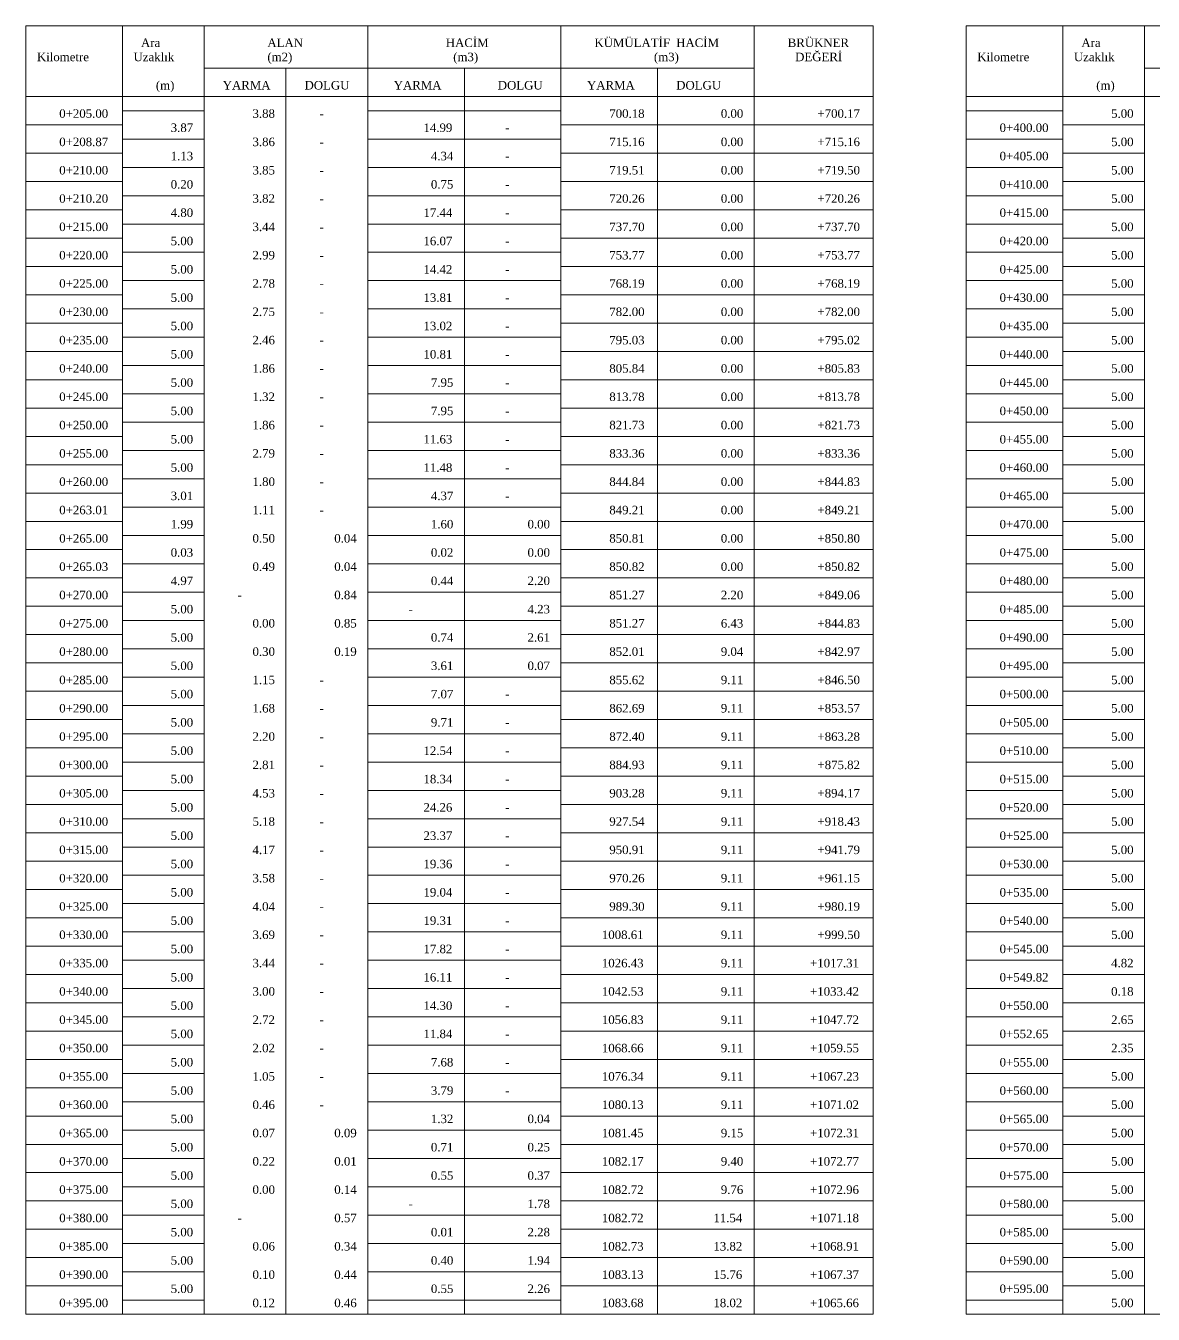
# Model space of a CAD drawing. Header units: metres. Extents: x 478603 to 489313, y 4282657 to 4289463.
# Drawn here: x 485278.1 to 485477.2, y 4283107.7 to 4283335.2 of the extents above; entities that cross this region are included whole.
import ezdxf

# ---------------------------------------------------------------- set-up
doc = ezdxf.new("R2010")
doc.units = ezdxf.units.M
for name, color, linetype, lineweight in [('TB_C', 96, 'Continuous', 0), ('TB_M', 18, 'Continuous', 0), ('TB_R', 1, 'Continuous', 0)]:
    doc.layers.add(name, color=color, linetype=linetype, lineweight=lineweight)
doc.styles.get("Standard").update_dxf_attribs({"font": 'times.ttf'})

msp = doc.modelspace()

# ---------------------------------------------------------------- linework, layer by layer
at = {"layer": 'TB_C'}
for p, q in [((485278.1, 4283335.15), (485427.73, 4283335.15)), ((485278.1, 4283335.15), (485278.1, 4283107.65)), ((485295.16, 4283335.15), (485295.16, 4283107.65)), ((485309.6, 4283335.15), (485309.6, 4283107.65)), ((485338.48, 4283335.15), (485338.48, 4283107.65)), ((485372.6, 4283335.15), (485372.6, 4283107.65)), ((485406.73, 4283335.15), (485406.73, 4283107.65)), ((485427.73, 4283335.15), (485427.73, 4283107.65)), ((485444.13, 4283335.15), (485593.76, 4283335.15)), ((485444.13, 4283335.15), (485444.13, 4283107.65)), ((485461.19, 4283335.15), (485461.19, 4283107.65)), ((485475.63, 4283335.15), (485475.63, 4283107.65)), ((485309.6, 4283327.65), (485406.73, 4283327.65)), ((485324.04, 4283327.65), (485324.04, 4283107.65)), ((485355.54, 4283327.65), (485355.54, 4283107.65)), ((485389.66, 4283327.65), (485389.66, 4283107.65)), ((485475.63, 4283327.65), (485572.76, 4283327.65)), ((485278.1, 4283322.65), (485427.73, 4283322.65)), ((485444.13, 4283322.65), (485593.76, 4283322.65)), ((485295.16, 4283320.15), (485309.6, 4283320.15)), ((485338.48, 4283320.15), (485372.6, 4283320.15)), ((485444.13, 4283320.15), (485461.19, 4283320.15)), ((485278.1, 4283317.65), (485295.16, 4283317.65)), ((485372.6, 4283317.65), (485427.73, 4283317.65)), ((485461.19, 4283317.65), (485475.63, 4283317.65)), ((485295.16, 4283315.15), (485309.6, 4283315.15)), ((485338.48, 4283315.15), (485372.6, 4283315.15)), ((485444.13, 4283315.15), (485461.19, 4283315.15)), ((485278.1, 4283312.65), (485295.16, 4283312.65)), ((485372.6, 4283312.65), (485427.73, 4283312.65)), ((485461.19, 4283312.65), (485475.63, 4283312.65)), ((485295.16, 4283310.15), (485309.6, 4283310.15)), ((485338.48, 4283310.15), (485372.6, 4283310.15)), ((485444.13, 4283310.15), (485461.19, 4283310.15)), ((485278.1, 4283307.65), (485295.16, 4283307.65)), ((485372.6, 4283307.65), (485427.73, 4283307.65)), ((485461.19, 4283307.65), (485475.63, 4283307.65)), ((485295.16, 4283305.15), (485309.6, 4283305.15)), ((485338.48, 4283305.15), (485372.6, 4283305.15)), ((485444.13, 4283305.15), (485461.19, 4283305.15)), ((485278.1, 4283302.65), (485295.16, 4283302.65)), ((485372.6, 4283302.65), (485427.73, 4283302.65)), ((485461.19, 4283302.65), (485475.63, 4283302.65)), ((485295.16, 4283300.15), (485309.6, 4283300.15)), ((485338.48, 4283300.15), (485372.6, 4283300.15)), ((485444.13, 4283300.15), (485461.19, 4283300.15)), ((485278.1, 4283297.65), (485295.16, 4283297.65)), ((485372.6, 4283297.65), (485427.73, 4283297.65)), ((485461.19, 4283297.65), (485475.63, 4283297.65)), ((485295.16, 4283295.15), (485309.6, 4283295.15)), ((485338.48, 4283295.15), (485372.6, 4283295.15)), ((485444.13, 4283295.15), (485461.19, 4283295.15)), ((485278.1, 4283292.65), (485295.16, 4283292.65)), ((485372.6, 4283292.65), (485427.73, 4283292.65)), ((485461.19, 4283292.65), (485475.63, 4283292.65)), ((485295.16, 4283290.15), (485309.6, 4283290.15)), ((485338.48, 4283290.15), (485372.6, 4283290.15)), ((485444.13, 4283290.15), (485461.19, 4283290.15)), ((485278.1, 4283287.65), (485295.16, 4283287.65)), ((485372.6, 4283287.65), (485427.73, 4283287.65)), ((485461.19, 4283287.65), (485475.63, 4283287.65)), ((485295.16, 4283285.15), (485309.6, 4283285.15)), ((485338.48, 4283285.15), (485372.6, 4283285.15)), ((485444.13, 4283285.15), (485461.19, 4283285.15)), ((485278.1, 4283282.65), (485295.16, 4283282.65)), ((485372.6, 4283282.65), (485427.73, 4283282.65)), ((485461.19, 4283282.65), (485475.63, 4283282.65)), ((485295.16, 4283280.15), (485309.6, 4283280.15)), ((485338.48, 4283280.15), (485372.6, 4283280.15)), ((485444.13, 4283280.15), (485461.19, 4283280.15)), ((485278.1, 4283277.65), (485295.16, 4283277.65)), ((485372.6, 4283277.65), (485427.73, 4283277.65)), ((485461.19, 4283277.65), (485475.63, 4283277.65)), ((485295.16, 4283275.15), (485309.6, 4283275.15)), ((485338.48, 4283275.15), (485372.6, 4283275.15)), ((485444.13, 4283275.15), (485461.19, 4283275.15)), ((485278.1, 4283272.65), (485295.16, 4283272.65)), ((485372.6, 4283272.65), (485427.73, 4283272.65)), ((485461.19, 4283272.65), (485475.63, 4283272.65)), ((485295.16, 4283270.15), (485309.6, 4283270.15)), ((485338.48, 4283270.15), (485372.6, 4283270.15)), ((485444.13, 4283270.15), (485461.19, 4283270.15)), ((485278.1, 4283267.65), (485295.16, 4283267.65)), ((485372.6, 4283267.65), (485427.73, 4283267.65)), ((485461.19, 4283267.65), (485475.63, 4283267.65)), ((485295.16, 4283265.15), (485309.6, 4283265.15)), ((485338.48, 4283265.15), (485372.6, 4283265.15)), ((485444.13, 4283265.15), (485461.19, 4283265.15)), ((485278.1, 4283262.65), (485295.16, 4283262.65)), ((485372.6, 4283262.65), (485427.73, 4283262.65)), ((485461.19, 4283262.65), (485475.63, 4283262.65)), ((485295.16, 4283260.15), (485309.6, 4283260.15)), ((485338.48, 4283260.15), (485372.6, 4283260.15)), ((485444.13, 4283260.15), (485461.19, 4283260.15)), ((485278.1, 4283257.65), (485295.16, 4283257.65)), ((485372.6, 4283257.65), (485427.73, 4283257.65)), ((485461.19, 4283257.65), (485475.63, 4283257.65)), ((485295.16, 4283255.15), (485309.6, 4283255.15)), ((485338.48, 4283255.15), (485372.6, 4283255.15)), ((485444.13, 4283255.15), (485461.19, 4283255.15)), ((485278.1, 4283252.65), (485295.16, 4283252.65)), ((485372.6, 4283252.65), (485427.73, 4283252.65)), ((485461.19, 4283252.65), (485475.63, 4283252.65)), ((485295.16, 4283250.15), (485309.6, 4283250.15)), ((485338.48, 4283250.15), (485372.6, 4283250.15)), ((485444.13, 4283250.15), (485461.19, 4283250.15)), ((485278.1, 4283247.65), (485295.16, 4283247.65)), ((485372.6, 4283247.65), (485427.73, 4283247.65)), ((485461.19, 4283247.65), (485475.63, 4283247.65)), ((485295.16, 4283245.15), (485309.6, 4283245.15)), ((485338.48, 4283245.15), (485372.6, 4283245.15)), ((485444.13, 4283245.15), (485461.19, 4283245.15)), ((485278.1, 4283242.65), (485295.16, 4283242.65)), ((485372.6, 4283242.65), (485427.73, 4283242.65)), ((485461.19, 4283242.65), (485475.63, 4283242.65)), ((485295.16, 4283240.15), (485309.6, 4283240.15)), ((485338.48, 4283240.15), (485372.6, 4283240.15)), ((485444.13, 4283240.15), (485461.19, 4283240.15)), ((485278.1, 4283237.65), (485295.16, 4283237.65)), ((485372.6, 4283237.65), (485427.73, 4283237.65)), ((485461.19, 4283237.65), (485475.63, 4283237.65)), ((485295.16, 4283235.15), (485309.6, 4283235.15)), ((485338.48, 4283235.15), (485372.6, 4283235.15)), ((485444.13, 4283235.15), (485461.19, 4283235.15)), ((485278.1, 4283232.65), (485295.16, 4283232.65)), ((485372.6, 4283232.65), (485427.73, 4283232.65)), ((485461.19, 4283232.65), (485475.63, 4283232.65)), ((485295.16, 4283230.15), (485309.6, 4283230.15)), ((485338.48, 4283230.15), (485372.6, 4283230.15)), ((485444.13, 4283230.15), (485461.19, 4283230.15)), ((485278.1, 4283227.65), (485295.16, 4283227.65)), ((485372.6, 4283227.65), (485427.73, 4283227.65)), ((485461.19, 4283227.65), (485475.63, 4283227.65)), ((485295.16, 4283225.15), (485309.6, 4283225.15)), ((485338.48, 4283225.15), (485372.6, 4283225.15)), ((485444.13, 4283225.15), (485461.19, 4283225.15)), ((485278.1, 4283222.65), (485295.16, 4283222.65)), ((485372.6, 4283222.65), (485427.73, 4283222.65)), ((485461.19, 4283222.65), (485475.63, 4283222.65)), ((485295.16, 4283220.15), (485309.6, 4283220.15)), ((485338.48, 4283220.15), (485372.6, 4283220.15)), ((485444.13, 4283220.15), (485461.19, 4283220.15)), ((485278.1, 4283217.65), (485295.16, 4283217.65)), ((485372.6, 4283217.65), (485427.73, 4283217.65)), ((485461.19, 4283217.65), (485475.63, 4283217.65)), ((485295.16, 4283215.15), (485309.6, 4283215.15)), ((485338.48, 4283215.15), (485372.6, 4283215.15)), ((485444.13, 4283215.15), (485461.19, 4283215.15)), ((485278.1, 4283212.65), (485295.16, 4283212.65)), ((485372.6, 4283212.65), (485427.73, 4283212.65)), ((485461.19, 4283212.65), (485475.63, 4283212.65)), ((485295.16, 4283210.15), (485309.6, 4283210.15)), ((485338.48, 4283210.15), (485372.6, 4283210.15)), ((485444.13, 4283210.15), (485461.19, 4283210.15)), ((485278.1, 4283207.65), (485295.16, 4283207.65)), ((485372.6, 4283207.65), (485427.73, 4283207.65)), ((485461.19, 4283207.65), (485475.63, 4283207.65)), ((485295.16, 4283205.15), (485309.6, 4283205.15)), ((485338.48, 4283205.15), (485372.6, 4283205.15)), ((485444.13, 4283205.15), (485461.19, 4283205.15)), ((485278.1, 4283202.65), (485295.16, 4283202.65)), ((485372.6, 4283202.65), (485427.73, 4283202.65)), ((485461.19, 4283202.65), (485475.63, 4283202.65)), ((485295.16, 4283200.15), (485309.6, 4283200.15)), ((485338.48, 4283200.15), (485372.6, 4283200.15)), ((485444.13, 4283200.15), (485461.19, 4283200.15)), ((485278.1, 4283197.65), (485295.16, 4283197.65)), ((485372.6, 4283197.65), (485427.73, 4283197.65)), ((485461.19, 4283197.65), (485475.63, 4283197.65)), ((485295.16, 4283195.15), (485309.6, 4283195.15)), ((485338.48, 4283195.15), (485372.6, 4283195.15)), ((485444.13, 4283195.15), (485461.19, 4283195.15)), ((485278.1, 4283192.65), (485295.16, 4283192.65)), ((485372.6, 4283192.65), (485427.73, 4283192.65)), ((485461.19, 4283192.65), (485475.63, 4283192.65)), ((485295.16, 4283190.15), (485309.6, 4283190.15)), ((485338.48, 4283190.15), (485372.6, 4283190.15)), ((485444.13, 4283190.15), (485461.19, 4283190.15)), ((485278.1, 4283187.65), (485295.16, 4283187.65)), ((485372.6, 4283187.65), (485427.73, 4283187.65)), ((485461.19, 4283187.65), (485475.63, 4283187.65)), ((485295.16, 4283185.15), (485309.6, 4283185.15)), ((485338.48, 4283185.15), (485372.6, 4283185.15)), ((485444.13, 4283185.15), (485461.19, 4283185.15)), ((485278.1, 4283182.65), (485295.16, 4283182.65)), ((485372.6, 4283182.65), (485427.73, 4283182.65)), ((485461.19, 4283182.65), (485475.63, 4283182.65)), ((485295.16, 4283180.15), (485309.6, 4283180.15)), ((485338.48, 4283180.15), (485372.6, 4283180.15)), ((485444.13, 4283180.15), (485461.19, 4283180.15)), ((485278.1, 4283177.65), (485295.16, 4283177.65)), ((485372.6, 4283177.65), (485427.73, 4283177.65)), ((485461.19, 4283177.65), (485475.63, 4283177.65)), ((485295.16, 4283175.15), (485309.6, 4283175.15)), ((485338.48, 4283175.15), (485372.6, 4283175.15)), ((485444.13, 4283175.15), (485461.19, 4283175.15)), ((485278.1, 4283172.65), (485295.16, 4283172.65)), ((485372.6, 4283172.65), (485427.73, 4283172.65)), ((485461.19, 4283172.65), (485475.63, 4283172.65)), ((485295.16, 4283170.15), (485309.6, 4283170.15)), ((485338.48, 4283170.15), (485372.6, 4283170.15)), ((485444.13, 4283170.15), (485461.19, 4283170.15)), ((485278.1, 4283167.65), (485295.16, 4283167.65)), ((485372.6, 4283167.65), (485427.73, 4283167.65)), ((485461.19, 4283167.65), (485475.63, 4283167.65)), ((485295.16, 4283165.15), (485309.6, 4283165.15)), ((485338.48, 4283165.15), (485372.6, 4283165.15)), ((485444.13, 4283165.15), (485461.19, 4283165.15)), ((485278.1, 4283162.65), (485295.16, 4283162.65)), ((485372.6, 4283162.65), (485427.73, 4283162.65)), ((485461.19, 4283162.65), (485475.63, 4283162.65)), ((485295.16, 4283160.15), (485309.6, 4283160.15)), ((485338.48, 4283160.15), (485372.6, 4283160.15)), ((485444.13, 4283160.15), (485461.19, 4283160.15)), ((485278.1, 4283157.65), (485295.16, 4283157.65)), ((485372.6, 4283157.65), (485427.73, 4283157.65)), ((485461.19, 4283157.65), (485475.63, 4283157.65)), ((485295.16, 4283155.15), (485309.6, 4283155.15)), ((485338.48, 4283155.15), (485372.6, 4283155.15)), ((485444.13, 4283155.15), (485461.19, 4283155.15)), ((485278.1, 4283152.65), (485295.16, 4283152.65)), ((485372.6, 4283152.65), (485427.73, 4283152.65)), ((485461.19, 4283152.65), (485475.63, 4283152.65)), ((485295.16, 4283150.15), (485309.6, 4283150.15)), ((485338.48, 4283150.15), (485372.6, 4283150.15)), ((485444.13, 4283150.15), (485461.19, 4283150.15)), ((485278.1, 4283147.65), (485295.16, 4283147.65)), ((485372.6, 4283147.65), (485427.73, 4283147.65)), ((485461.19, 4283147.65), (485475.63, 4283147.65)), ((485295.16, 4283145.15), (485309.6, 4283145.15)), ((485338.48, 4283145.15), (485372.6, 4283145.15)), ((485444.13, 4283145.15), (485461.19, 4283145.15)), ((485278.1, 4283142.65), (485295.16, 4283142.65)), ((485372.6, 4283142.65), (485427.73, 4283142.65)), ((485461.19, 4283142.65), (485475.63, 4283142.65)), ((485295.16, 4283140.15), (485309.6, 4283140.15)), ((485338.48, 4283140.15), (485372.6, 4283140.15)), ((485444.13, 4283140.15), (485461.19, 4283140.15)), ((485278.1, 4283137.65), (485295.16, 4283137.65)), ((485372.6, 4283137.65), (485427.73, 4283137.65)), ((485461.19, 4283137.65), (485475.63, 4283137.65)), ((485295.16, 4283135.15), (485309.6, 4283135.15)), ((485338.48, 4283135.15), (485372.6, 4283135.15)), ((485444.13, 4283135.15), (485461.19, 4283135.15)), ((485278.1, 4283132.65), (485295.16, 4283132.65)), ((485372.6, 4283132.65), (485427.73, 4283132.65)), ((485461.19, 4283132.65), (485475.63, 4283132.65)), ((485295.16, 4283130.15), (485309.6, 4283130.15)), ((485338.48, 4283130.15), (485372.6, 4283130.15)), ((485444.13, 4283130.15), (485461.19, 4283130.15)), ((485278.1, 4283127.65), (485295.16, 4283127.65)), ((485372.6, 4283127.65), (485427.73, 4283127.65)), ((485461.19, 4283127.65), (485475.63, 4283127.65)), ((485295.16, 4283125.15), (485309.6, 4283125.15)), ((485338.48, 4283125.15), (485372.6, 4283125.15)), ((485444.13, 4283125.15), (485461.19, 4283125.15)), ((485278.1, 4283122.65), (485295.16, 4283122.65)), ((485372.6, 4283122.65), (485427.73, 4283122.65)), ((485461.19, 4283122.65), (485475.63, 4283122.65)), ((485295.16, 4283120.15), (485309.6, 4283120.15)), ((485338.48, 4283120.15), (485372.6, 4283120.15)), ((485444.13, 4283120.15), (485461.19, 4283120.15)), ((485278.1, 4283117.65), (485295.16, 4283117.65)), ((485372.6, 4283117.65), (485427.73, 4283117.65)), ((485461.19, 4283117.65), (485475.63, 4283117.65)), ((485295.16, 4283115.15), (485309.6, 4283115.15)), ((485338.48, 4283115.15), (485372.6, 4283115.15)), ((485444.13, 4283115.15), (485461.19, 4283115.15)), ((485278.1, 4283112.65), (485295.16, 4283112.65)), ((485372.6, 4283112.65), (485427.73, 4283112.65)), ((485461.19, 4283112.65), (485475.63, 4283112.65)), ((485295.16, 4283110.15), (485309.6, 4283110.15)), ((485338.48, 4283110.15), (485372.6, 4283110.15)), ((485444.13, 4283110.15), (485461.19, 4283110.15)), ((485278.1, 4283107.65), (485427.73, 4283107.65)), ((485444.13, 4283107.65), (485593.76, 4283107.65))]:
    msp.add_line(p, q, dxfattribs=at)

# ---------------------------------------------------------------- texts
at = {"layer": 'TB_M'}
for s, p in [('Ara', (485298.44, 4283331.4)), ('ALAN', (485320.76, 4283331.4)), ('HACİM', (485352.26, 4283331.4)), ('KÜMÜLATİF', (485378.51, 4283331.4)), ('HACİM', (485392.94, 4283331.4)), ('BRÜKNER', (485412.63, 4283331.4)), ('Ara', (485464.48, 4283331.4)), ('Kilometre', (485280.07, 4283328.9)), ('Uzaklık', (485297.13, 4283328.9)), ('(m2)', (485320.76, 4283328.9)), ('(m3)', (485353.57, 4283328.9)), ('(m3)', (485389.01, 4283328.9)), ('DEĞERİ', (485413.94, 4283328.9)), ('Kilometre', (485446.1, 4283328.9)), ('Uzaklık', (485463.16, 4283328.9)), ('(m)', (485301.07, 4283323.9)), ('YARMA', (485312.88, 4283323.9)), ('DOLGU', (485327.32, 4283323.9)), ('YARMA', (485343.07, 4283323.9)), ('DOLGU', (485361.44, 4283323.9)), ('YARMA', (485377.19, 4283323.9)), ('DOLGU', (485392.94, 4283323.9)), ('(m)', (485467.1, 4283323.9)), ('0+205.00', (485284.01, 4283318.9)), ('-', (485329.94, 4283318.9)), ('0+400.00', (485450.04, 4283316.4)), ('0+208.87', (485284.01, 4283313.9)), ('-', (485362.76, 4283316.4)), ('-', (485329.94, 4283313.9)), ('-', (485362.76, 4283311.4)), ('0+405.00', (485450.04, 4283311.4)), ('0+210.00', (485284.01, 4283308.9)), ('-', (485329.94, 4283308.9)), ('-', (485362.76, 4283306.4)), ('0+410.00', (485450.04, 4283306.4)), ('0+210.20', (485284.01, 4283303.9)), ('-', (485329.94, 4283303.9)), ('-', (485362.76, 4283301.4)), ('0+415.00', (485450.04, 4283301.4)), ('0+215.00', (485284.01, 4283298.9)), ('-', (485329.94, 4283298.9)), ('0+420.00', (485450.04, 4283296.4)), ('0+220.00', (485284.01, 4283293.9)), ('-', (485362.76, 4283296.4)), ('-', (485329.94, 4283293.9)), ('0+425.00', (485450.04, 4283291.4)), ('0+225.00', (485284.01, 4283288.9)), ('-', (485362.76, 4283291.4)), ('-', (485329.94, 4283288.9)), ('-', (485362.76, 4283286.4)), ('0+430.00', (485450.04, 4283286.4)), ('0+230.00', (485284.01, 4283283.9)), ('-', (485329.94, 4283283.9)), ('-', (485362.76, 4283281.4)), ('0+435.00', (485450.04, 4283281.4)), ('0+235.00', (485284.01, 4283278.9)), ('-', (485329.94, 4283278.9)), ('-', (485362.76, 4283276.4)), ('0+440.00', (485450.04, 4283276.4)), ('0+240.00', (485284.01, 4283273.9)), ('-', (485329.94, 4283273.9)), ('0+445.00', (485450.04, 4283271.4)), ('0+245.00', (485284.01, 4283268.9)), ('-', (485362.76, 4283271.4)), ('-', (485329.94, 4283268.9)), ('0+450.00', (485450.04, 4283266.4)), ('0+250.00', (485284.01, 4283263.9)), ('-', (485362.76, 4283266.4)), ('-', (485329.94, 4283263.9)), ('-', (485362.76, 4283261.4)), ('0+455.00', (485450.04, 4283261.4)), ('0+255.00', (485284.01, 4283258.9)), ('-', (485329.94, 4283258.9)), ('-', (485362.76, 4283256.4)), ('0+460.00', (485450.04, 4283256.4)), ('0+260.00', (485284.01, 4283253.9)), ('-', (485329.94, 4283253.9)), ('-', (485362.76, 4283251.4)), ('0+465.00', (485450.04, 4283251.4)), ('0+263.01', (485284.01, 4283248.9)), ('-', (485329.94, 4283248.9)), ('0+470.00', (485450.04, 4283246.4)), ('0+265.00', (485284.01, 4283243.9)), ('0+475.00', (485450.04, 4283241.4)), ('0+265.03', (485284.01, 4283238.9)), ('0+480.00', (485450.04, 4283236.4)), ('0+270.00', (485284.01, 4283233.9)), ('-', (485315.51, 4283233.9)), ('-', (485345.69, 4283231.4)), ('0+485.00', (485450.04, 4283231.4)), ('0+275.00', (485284.01, 4283228.9)), ('0+490.00', (485450.04, 4283226.4)), ('0+280.00', (485284.01, 4283223.9)), ('0+495.00', (485450.04, 4283221.4)), ('0+285.00', (485284.01, 4283218.9)), ('-', (485329.94, 4283218.9)), ('0+500.00', (485450.04, 4283216.4)), ('0+290.00', (485284.01, 4283213.9)), ('-', (485362.76, 4283216.4)), ('-', (485329.94, 4283213.9)), ('-', (485362.76, 4283211.4)), ('0+505.00', (485450.04, 4283211.4)), ('0+295.00', (485284.01, 4283208.9)), ('-', (485329.94, 4283208.9)), ('-', (485362.76, 4283206.4)), ('0+510.00', (485450.04, 4283206.4)), ('0+300.00', (485284.01, 4283203.9)), ('-', (485329.94, 4283203.9)), ('-', (485362.76, 4283201.4)), ('0+515.00', (485450.04, 4283201.4)), ('0+305.00', (485284.01, 4283198.9)), ('-', (485329.94, 4283198.9)), ('0+520.00', (485450.04, 4283196.4)), ('0+310.00', (485284.01, 4283193.9)), ('-', (485362.76, 4283196.4)), ('-', (485329.94, 4283193.9)), ('0+525.00', (485450.04, 4283191.4)), ('0+315.00', (485284.01, 4283188.9)), ('-', (485362.76, 4283191.4)), ('-', (485329.94, 4283188.9)), ('-', (485362.76, 4283186.4)), ('0+530.00', (485450.04, 4283186.4)), ('0+320.00', (485284.01, 4283183.9)), ('-', (485329.94, 4283183.9)), ('-', (485362.76, 4283181.4)), ('0+535.00', (485450.04, 4283181.4)), ('0+325.00', (485284.01, 4283178.9)), ('-', (485329.94, 4283178.9)), ('-', (485362.76, 4283176.4)), ('0+540.00', (485450.04, 4283176.4)), ('0+330.00', (485284.01, 4283173.9)), ('-', (485329.94, 4283173.9)), ('0+545.00', (485450.04, 4283171.4)), ('0+335.00', (485284.01, 4283168.9)), ('-', (485362.76, 4283171.4)), ('-', (485329.94, 4283168.9)), ('0+549.82', (485450.04, 4283166.4)), ('0+340.00', (485284.01, 4283163.9)), ('-', (485362.76, 4283166.4)), ('-', (485329.94, 4283163.9)), ('-', (485362.76, 4283161.4)), ('0+550.00', (485450.04, 4283161.4)), ('0+345.00', (485284.01, 4283158.9)), ('-', (485329.94, 4283158.9)), ('-', (485362.76, 4283156.4)), ('0+552.65', (485450.04, 4283156.4)), ('0+350.00', (485284.01, 4283153.9)), ('-', (485329.94, 4283153.9)), ('-', (485362.76, 4283151.4)), ('0+555.00', (485450.04, 4283151.4)), ('0+355.00', (485284.01, 4283148.9)), ('-', (485329.94, 4283148.9)), ('0+560.00', (485450.04, 4283146.4)), ('0+360.00', (485284.01, 4283143.9)), ('-', (485362.76, 4283146.4)), ('-', (485329.94, 4283143.9)), ('0+565.00', (485450.04, 4283141.4)), ('0+365.00', (485284.01, 4283138.9)), ('0+570.00', (485450.04, 4283136.4)), ('0+370.00', (485284.01, 4283133.9)), ('0+575.00', (485450.04, 4283131.4)), ('0+375.00', (485284.01, 4283128.9)), ('-', (485345.69, 4283126.4)), ('0+580.00', (485450.04, 4283126.4)), ('0+380.00', (485284.01, 4283123.9)), ('-', (485315.51, 4283123.9)), ('0+585.00', (485450.04, 4283121.4)), ('0+385.00', (485284.01, 4283118.9)), ('0+590.00', (485450.04, 4283116.4)), ('0+390.00', (485284.01, 4283113.9)), ('0+595.00', (485450.04, 4283111.4)), ('0+395.00', (485284.01, 4283108.9))]:
    msp.add_text(s, height=1.5, dxfattribs=at).set_placement(p)
at = {"layer": 'TB_R'}
for s, p in [('3.88', (485318.13, 4283318.9)), ('700.18', (485381.13, 4283318.9)), ('0.00', (485400.82, 4283318.9)), ('+700.17', (485417.88, 4283318.9)), ('5.00', (485469.73, 4283318.9)), ('3.87', (485303.69, 4283316.4)), ('14.99', (485348.32, 4283316.4)), ('3.86', (485318.13, 4283313.9)), ('715.16', (485381.13, 4283313.9)), ('0.00', (485400.82, 4283313.9)), ('+715.16', (485417.88, 4283313.9)), ('5.00', (485469.73, 4283313.9)), ('1.13', (485303.69, 4283311.4)), ('4.34', (485349.63, 4283311.4)), ('3.85', (485318.13, 4283308.9)), ('719.51', (485381.13, 4283308.9)), ('0.00', (485400.82, 4283308.9)), ('+719.50', (485417.88, 4283308.9)), ('5.00', (485469.73, 4283308.9)), ('0.20', (485303.69, 4283306.4)), ('0.75', (485349.63, 4283306.4)), ('3.82', (485318.13, 4283303.9)), ('720.26', (485381.13, 4283303.9)), ('0.00', (485400.82, 4283303.9)), ('+720.26', (485417.88, 4283303.9)), ('5.00', (485469.73, 4283303.9)), ('4.80', (485303.69, 4283301.4)), ('17.44', (485348.32, 4283301.4)), ('3.44', (485318.13, 4283298.9)), ('737.70', (485381.13, 4283298.9)), ('0.00', (485400.82, 4283298.9)), ('+737.70', (485417.88, 4283298.9)), ('5.00', (485469.73, 4283298.9)), ('5.00', (485303.69, 4283296.4)), ('16.07', (485348.32, 4283296.4)), ('2.99', (485318.13, 4283293.9)), ('753.77', (485381.13, 4283293.9)), ('0.00', (485400.82, 4283293.9)), ('+753.77', (485417.88, 4283293.9)), ('5.00', (485469.73, 4283293.9)), ('5.00', (485303.69, 4283291.4)), ('14.42', (485348.32, 4283291.4)), ('2.78', (485318.13, 4283288.9)), ('768.19', (485381.13, 4283288.9)), ('0.00', (485400.82, 4283288.9)), ('+768.19', (485417.88, 4283288.9)), ('5.00', (485469.73, 4283288.9)), ('5.00', (485303.69, 4283286.4)), ('13.81', (485348.32, 4283286.4)), ('2.75', (485318.13, 4283283.9)), ('782.00', (485381.13, 4283283.9)), ('0.00', (485400.82, 4283283.9)), ('+782.00', (485417.88, 4283283.9)), ('5.00', (485469.73, 4283283.9)), ('5.00', (485303.69, 4283281.4)), ('13.02', (485348.32, 4283281.4)), ('2.46', (485318.13, 4283278.9)), ('795.03', (485381.13, 4283278.9)), ('0.00', (485400.82, 4283278.9)), ('+795.02', (485417.88, 4283278.9)), ('5.00', (485469.73, 4283278.9)), ('5.00', (485303.69, 4283276.4)), ('10.81', (485348.32, 4283276.4)), ('1.86', (485318.13, 4283273.9)), ('805.84', (485381.13, 4283273.9)), ('0.00', (485400.82, 4283273.9)), ('+805.83', (485417.88, 4283273.9)), ('5.00', (485469.73, 4283273.9)), ('5.00', (485303.69, 4283271.4)), ('7.95', (485349.63, 4283271.4)), ('1.32', (485318.13, 4283268.9)), ('813.78', (485381.13, 4283268.9)), ('0.00', (485400.82, 4283268.9)), ('+813.78', (485417.88, 4283268.9)), ('5.00', (485469.73, 4283268.9)), ('5.00', (485303.69, 4283266.4)), ('7.95', (485349.63, 4283266.4)), ('1.86', (485318.13, 4283263.9)), ('821.73', (485381.13, 4283263.9)), ('0.00', (485400.82, 4283263.9)), ('+821.73', (485417.88, 4283263.9)), ('5.00', (485469.73, 4283263.9)), ('5.00', (485303.69, 4283261.4)), ('11.63', (485348.32, 4283261.4)), ('2.79', (485318.13, 4283258.9)), ('833.36', (485381.13, 4283258.9)), ('0.00', (485400.82, 4283258.9)), ('+833.36', (485417.88, 4283258.9)), ('5.00', (485469.73, 4283258.9)), ('5.00', (485303.69, 4283256.4)), ('11.48', (485348.32, 4283256.4)), ('1.80', (485318.13, 4283253.9)), ('844.84', (485381.13, 4283253.9)), ('0.00', (485400.82, 4283253.9)), ('+844.83', (485417.88, 4283253.9)), ('5.00', (485469.73, 4283253.9)), ('3.01', (485303.69, 4283251.4)), ('4.37', (485349.63, 4283251.4)), ('1.11', (485318.13, 4283248.9)), ('849.21', (485381.13, 4283248.9)), ('0.00', (485400.82, 4283248.9)), ('+849.21', (485417.88, 4283248.9)), ('5.00', (485469.73, 4283248.9)), ('1.99', (485303.69, 4283246.4)), ('1.60', (485349.63, 4283246.4)), ('0.00', (485366.69, 4283246.4)), ('0.50', (485318.13, 4283243.9)), ('0.04', (485332.57, 4283243.9)), ('850.81', (485381.13, 4283243.9)), ('0.00', (485400.82, 4283243.9)), ('+850.80', (485417.88, 4283243.9)), ('5.00', (485469.73, 4283243.9)), ('0.03', (485303.69, 4283241.4)), ('0.02', (485349.63, 4283241.4)), ('0.00', (485366.69, 4283241.4)), ('0.49', (485318.13, 4283238.9)), ('0.04', (485332.57, 4283238.9)), ('850.82', (485381.13, 4283238.9)), ('0.00', (485400.82, 4283238.9)), ('+850.82', (485417.88, 4283238.9)), ('5.00', (485469.73, 4283238.9)), ('4.97', (485303.69, 4283236.4)), ('0.44', (485349.63, 4283236.4)), ('2.20', (485366.69, 4283236.4)), ('0.84', (485332.57, 4283233.9)), ('851.27', (485381.13, 4283233.9)), ('2.20', (485400.82, 4283233.9)), ('+849.06', (485417.88, 4283233.9)), ('5.00', (485469.73, 4283233.9)), ('5.00', (485303.69, 4283231.4)), ('4.23', (485366.69, 4283231.4)), ('0.00', (485318.13, 4283228.9)), ('0.85', (485332.57, 4283228.9)), ('851.27', (485381.13, 4283228.9)), ('6.43', (485400.82, 4283228.9)), ('+844.83', (485417.88, 4283228.9)), ('5.00', (485469.73, 4283228.9)), ('5.00', (485303.69, 4283226.4)), ('0.74', (485349.63, 4283226.4)), ('2.61', (485366.69, 4283226.4)), ('0.30', (485318.13, 4283223.9)), ('0.19', (485332.57, 4283223.9)), ('852.01', (485381.13, 4283223.9)), ('9.04', (485400.82, 4283223.9)), ('+842.97', (485417.88, 4283223.9)), ('5.00', (485469.73, 4283223.9)), ('5.00', (485303.69, 4283221.4)), ('3.61', (485349.63, 4283221.4)), ('0.07', (485366.69, 4283221.4)), ('1.15', (485318.13, 4283218.9)), ('855.62', (485381.13, 4283218.9)), ('9.11', (485400.82, 4283218.9)), ('+846.50', (485417.88, 4283218.9)), ('5.00', (485469.73, 4283218.9)), ('5.00', (485303.69, 4283216.4)), ('7.07', (485349.63, 4283216.4)), ('1.68', (485318.13, 4283213.9)), ('862.69', (485381.13, 4283213.9)), ('9.11', (485400.82, 4283213.9)), ('+853.57', (485417.88, 4283213.9)), ('5.00', (485469.73, 4283213.9)), ('5.00', (485303.69, 4283211.4)), ('9.71', (485349.63, 4283211.4)), ('2.20', (485318.13, 4283208.9)), ('872.40', (485381.13, 4283208.9)), ('9.11', (485400.82, 4283208.9)), ('+863.28', (485417.88, 4283208.9)), ('5.00', (485469.73, 4283208.9)), ('5.00', (485303.69, 4283206.4)), ('12.54', (485348.32, 4283206.4)), ('2.81', (485318.13, 4283203.9)), ('884.93', (485381.13, 4283203.9)), ('9.11', (485400.82, 4283203.9)), ('+875.82', (485417.88, 4283203.9)), ('5.00', (485469.73, 4283203.9)), ('5.00', (485303.69, 4283201.4)), ('18.34', (485348.32, 4283201.4)), ('4.53', (485318.13, 4283198.9)), ('903.28', (485381.13, 4283198.9)), ('9.11', (485400.82, 4283198.9)), ('+894.17', (485417.88, 4283198.9)), ('5.00', (485469.73, 4283198.9)), ('5.00', (485303.69, 4283196.4)), ('24.26', (485348.32, 4283196.4)), ('5.18', (485318.13, 4283193.9)), ('927.54', (485381.13, 4283193.9)), ('9.11', (485400.82, 4283193.9)), ('+918.43', (485417.88, 4283193.9)), ('5.00', (485469.73, 4283193.9)), ('5.00', (485303.69, 4283191.4)), ('23.37', (485348.32, 4283191.4)), ('4.17', (485318.13, 4283188.9)), ('950.91', (485381.13, 4283188.9)), ('9.11', (485400.82, 4283188.9)), ('+941.79', (485417.88, 4283188.9)), ('5.00', (485469.73, 4283188.9)), ('5.00', (485303.69, 4283186.4)), ('19.36', (485348.32, 4283186.4)), ('3.58', (485318.13, 4283183.9)), ('970.26', (485381.13, 4283183.9)), ('9.11', (485400.82, 4283183.9)), ('+961.15', (485417.88, 4283183.9)), ('5.00', (485469.73, 4283183.9)), ('5.00', (485303.69, 4283181.4)), ('19.04', (485348.32, 4283181.4)), ('4.04', (485318.13, 4283178.9)), ('989.30', (485381.13, 4283178.9)), ('9.11', (485400.82, 4283178.9)), ('+980.19', (485417.88, 4283178.9)), ('5.00', (485469.73, 4283178.9)), ('5.00', (485303.69, 4283176.4)), ('19.31', (485348.32, 4283176.4)), ('3.69', (485318.13, 4283173.9)), ('1008.61', (485379.82, 4283173.9)), ('9.11', (485400.82, 4283173.9)), ('+999.50', (485417.88, 4283173.9)), ('5.00', (485469.73, 4283173.9)), ('5.00', (485303.69, 4283171.4)), ('17.82', (485348.32, 4283171.4)), ('3.44', (485318.13, 4283168.9)), ('1026.43', (485379.82, 4283168.9)), ('9.11', (485400.82, 4283168.9)), ('+1017.31', (485416.57, 4283168.9)), ('4.82', (485469.73, 4283168.9)), ('5.00', (485303.69, 4283166.4)), ('16.11', (485348.32, 4283166.4)), ('3.00', (485318.13, 4283163.9)), ('1042.53', (485379.82, 4283163.9)), ('9.11', (485400.82, 4283163.9)), ('+1033.42', (485416.57, 4283163.9)), ('0.18', (485469.73, 4283163.9)), ('5.00', (485303.69, 4283161.4)), ('14.30', (485348.32, 4283161.4)), ('2.72', (485318.13, 4283158.9)), ('1056.83', (485379.82, 4283158.9)), ('9.11', (485400.82, 4283158.9)), ('+1047.72', (485416.57, 4283158.9)), ('2.65', (485469.73, 4283158.9)), ('5.00', (485303.69, 4283156.4)), ('11.84', (485348.32, 4283156.4)), ('2.02', (485318.13, 4283153.9)), ('1068.66', (485379.82, 4283153.9)), ('9.11', (485400.82, 4283153.9)), ('+1059.55', (485416.57, 4283153.9)), ('2.35', (485469.73, 4283153.9)), ('5.00', (485303.69, 4283151.4)), ('7.68', (485349.63, 4283151.4)), ('1.05', (485318.13, 4283148.9)), ('1076.34', (485379.82, 4283148.9)), ('9.11', (485400.82, 4283148.9)), ('+1067.23', (485416.57, 4283148.9)), ('5.00', (485469.73, 4283148.9)), ('5.00', (485303.69, 4283146.4)), ('3.79', (485349.63, 4283146.4)), ('0.46', (485318.13, 4283143.9)), ('1080.13', (485379.82, 4283143.9)), ('9.11', (485400.82, 4283143.9)), ('+1071.02', (485416.57, 4283143.9)), ('5.00', (485469.73, 4283143.9)), ('5.00', (485303.69, 4283141.4)), ('1.32', (485349.63, 4283141.4)), ('0.04', (485366.69, 4283141.4)), ('0.07', (485318.13, 4283138.9)), ('0.09', (485332.57, 4283138.9)), ('1081.45', (485379.82, 4283138.9)), ('9.15', (485400.82, 4283138.9)), ('+1072.31', (485416.57, 4283138.9)), ('5.00', (485469.73, 4283138.9)), ('5.00', (485303.69, 4283136.4)), ('0.71', (485349.63, 4283136.4)), ('0.25', (485366.69, 4283136.4)), ('0.22', (485318.13, 4283133.9)), ('0.01', (485332.57, 4283133.9)), ('1082.17', (485379.82, 4283133.9)), ('9.40', (485400.82, 4283133.9)), ('+1072.77', (485416.57, 4283133.9)), ('5.00', (485469.73, 4283133.9)), ('5.00', (485303.69, 4283131.4)), ('0.55', (485349.63, 4283131.4)), ('0.37', (485366.69, 4283131.4)), ('0.00', (485318.13, 4283128.9)), ('0.14', (485332.57, 4283128.9)), ('1082.72', (485379.82, 4283128.9)), ('9.76', (485400.82, 4283128.9)), ('+1072.96', (485416.57, 4283128.9)), ('5.00', (485469.73, 4283128.9)), ('5.00', (485303.69, 4283126.4)), ('1.78', (485366.69, 4283126.4)), ('0.57', (485332.57, 4283123.9)), ('1082.72', (485379.82, 4283123.9)), ('11.54', (485399.51, 4283123.9)), ('+1071.18', (485416.57, 4283123.9)), ('5.00', (485469.73, 4283123.9)), ('5.00', (485303.69, 4283121.4)), ('0.01', (485349.63, 4283121.4)), ('2.28', (485366.69, 4283121.4)), ('0.06', (485318.13, 4283118.9)), ('0.34', (485332.57, 4283118.9)), ('1082.73', (485379.82, 4283118.9)), ('13.82', (485399.51, 4283118.9)), ('+1068.91', (485416.57, 4283118.9)), ('5.00', (485469.73, 4283118.9)), ('5.00', (485303.69, 4283116.4)), ('0.40', (485349.63, 4283116.4)), ('1.94', (485366.69, 4283116.4)), ('0.10', (485318.13, 4283113.9)), ('0.44', (485332.57, 4283113.9)), ('1083.13', (485379.82, 4283113.9)), ('15.76', (485399.51, 4283113.9)), ('+1067.37', (485416.57, 4283113.9)), ('5.00', (485469.73, 4283113.9)), ('5.00', (485303.69, 4283111.4)), ('0.55', (485349.63, 4283111.4)), ('2.26', (485366.69, 4283111.4)), ('0.12', (485318.13, 4283108.9)), ('0.46', (485332.57, 4283108.9)), ('1083.68', (485379.82, 4283108.9)), ('18.02', (485399.51, 4283108.9)), ('+1065.66', (485416.57, 4283108.9)), ('5.00', (485469.73, 4283108.9))]:
    msp.add_text(s, height=1.5, dxfattribs=at).set_placement(p)

doc.saveas('drawing.dxf')
